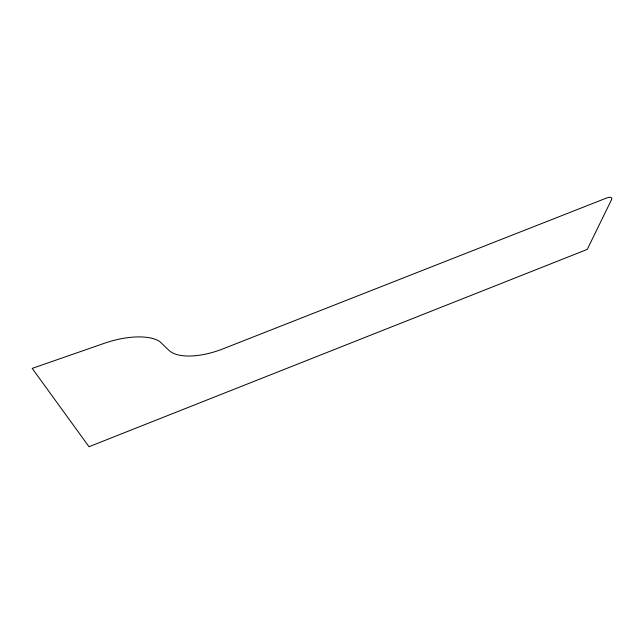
<?xml version="1.0" encoding="UTF-8"?>
<svg xmlns="http://www.w3.org/2000/svg" width="644" height="644" viewBox="0 0 644 644"><rect width="100%" height="100%" fill="white"/><g stroke="black" fill="none" stroke-linecap="round" stroke-linejoin="round"><path stroke-width="0.97" d="M611.494 199.745L587.239 249.405L89.001 446.719L32.2 368.384L104.618 343.204A52.792 22.693 -17.6 0 1 159.656 341.433L168.68 350.078A50.594 22.274 -20.7 0 0 223.025 348.839L606.495 198.054A7.792 2.882 -31.5 0 1 611.494 199.745"/></g></svg>
